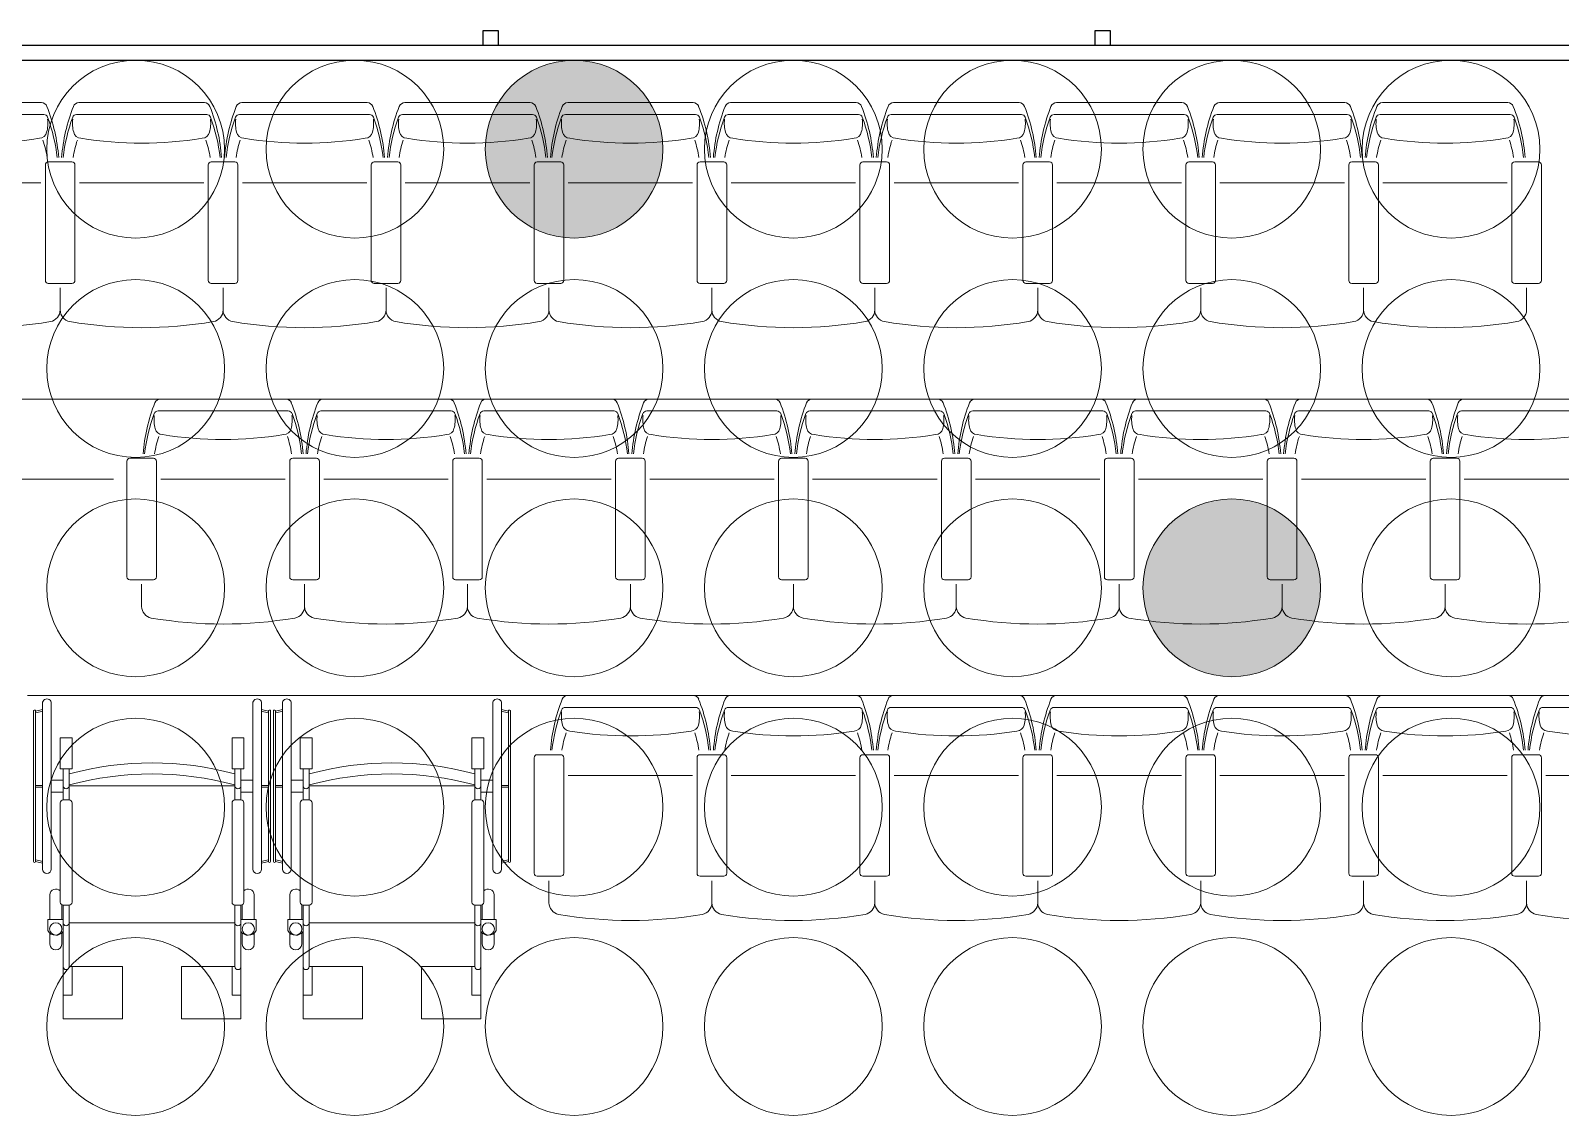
# Model space of a CAD drawing. Header units: millimetres. Extents: x 809 to 8159, y 33 to 4533.
# Drawn here: x 5403 to 5919, y 3733 to 4099 of the extents above; entities that cross this region are included whole.
import ezdxf

# ---------------------------------------------------------------- set-up
doc = ezdxf.new("R2010")
doc.units = ezdxf.units.MM
for name, color, linetype, lineweight in [('0-RefEdit0', 7, 'Continuous', 0), ('AHŞAP KONFERANS SALONU TAVAN', 6, 'Continuous', 0), ('AYDINLATMA', 61, 'Continuous', 0), ('MERDIVEN', 4, 'Continuous', 0), ('TEFRİŞ', 130, 'Continuous', 0)]:
    doc.layers.add(name, color=color, linetype=linetype, lineweight=lineweight)
doc.layers.add('AHŞAP KUMAŞ SUNGER', color=4, linetype='Continuous')

# ---------------------------------------------------------------- blocks, each defined once
blk = doc.blocks.new('koltuk')
at = {"layer": 'TEFRİŞ'}
for p, q in [((36201.1633, -102073.6816), (36201.1633, -102073.7616)), ((36201.1733, -102073.6716), (36201.5633, -102073.6716)), ((36201.5733, -102073.6816), (36201.5733, -102073.7616)), ((36201.5883, -102073.7216), (36201.6627, -102073.7216)), ((36200.9633, -102074.2083), (36200.9633, -102073.7848)), ((36201.0035, -102074.2162), (36201.0035, -102073.7769)), ((36201.1733, -102073.7716), (36201.5633, -102073.7716)), ((36201.2333, -102074.2066), (36201.2333, -102073.7866)), ((36201.1633, -102074.3116), (36201.1633, -102074.2316)), ((36201.1733, -102074.2216), (36201.5633, -102074.2216)), ((36201.5733, -102074.3116), (36201.5733, -102074.2316)), ((36201.5883, -102074.2716), (36201.6627, -102074.2716)), ((36201.1733, -102074.3216), (36201.5633, -102074.3216))]:
    blk.add_line(p, q, dxfattribs=at)
for centre, radius, start, end in [((36201.1733, -102073.6816), 0.01, 90, 180), ((36201.5633, -102073.6816), 0.01, 0, 90), ((36201.1939, -102074.3186), 0.5938, 94.3989, 111.5268), ((36201.211, -102074.299), 0.5708, 96.304, 110.3402), ((36201.6627, -102073.7616), 0.04, 10.3932, 90), ((36200.9833, -102073.7848), 0.02, 111.5268, 180), ((36201.0175, -102073.7769), 0.014, 110.3402, 180), ((36201.0333, -102073.8794), 0.1161, 75.095, 97.2992), ((36201.0583, -102073.7918), 0.025, 0, 78.8074), ((36199.8331, -102073.9966), 1.2669, 350.6992, 9.3008), ((36201.194, -102074.0817), 0.3196, 98.2094, 109.0644), ((36201.1733, -102073.7616), 0.01, 180, 270), ((36201.5633, -102073.7616), 0.01, 270, 0), ((36200.2769, -102073.9966), 1.4456, 350.3541, 9.6459), ((36200.9833, -102074.2083), 0.02, 180, 248.4732), ((36201.0583, -102074.2013), 0.025, 281.1926, 0), ((36201.194, -102073.9114), 0.3196, 250.9356, 261.7906), ((36201.1939, -102073.6745), 0.5938, 248.4732, 265.6011), ((36201.0175, -102074.2162), 0.014, 180, 249.6598), ((36201.211, -102073.6941), 0.5708, 249.6598, 263.696), ((36201.0333, -102074.1137), 0.1161, 262.7008, 284.905), ((36201.1733, -102074.2316), 0.01, 90, 180), ((36201.5633, -102074.2316), 0.01, 0, 90), ((36201.6627, -102074.2316), 0.04, 270, 349.6068), ((36201.1733, -102074.3116), 0.01, 180, 270), ((36201.5633, -102074.3116), 0.01, 270, 0)]:
    blk.add_arc(centre, radius, start, end, dxfattribs=at)
blk = doc.blocks.new('HRTTRTRTRHRTH')
at = {"layer": 'TEFRİŞ'}
for p, q in [((35829.8241, -101713.6376), (35830.0241, -101713.6376)), ((35829.8241, -101713.8142), (35829.8241, -101713.6376)), ((35830.0241, -101713.8142), (35830.0241, -101713.6376)), ((35830.4241, -101713.6376), (35830.2241, -101713.6376)), ((35830.2241, -101713.8142), (35830.2241, -101713.6376)), ((35830.4241, -101713.8142), (35830.4241, -101713.6376)), ((35829.8241, -101713.718), (35829.8541, -101713.718)), ((35829.8541, -101713.8142), (35829.8541, -101713.718)), ((35830.3941, -101713.8142), (35830.3941, -101713.718)), ((35830.4241, -101713.718), (35830.3941, -101713.718)), ((35829.8241, -101713.9619), (35829.8241, -101713.8142)), ((35829.8441, -101713.8142), (35830.0241, -101713.8142)), ((35829.8441, -101713.9619), (35829.8441, -101713.8142)), ((35830.4041, -101713.8142), (35830.2241, -101713.8142)), ((35830.4041, -101713.9619), (35830.4041, -101713.8142)), ((35830.4241, -101713.9619), (35830.4241, -101713.8142)), ((35829.7794, -101713.9269), (35829.7794, -101713.8904)), ((35829.8194, -101713.9274), (35829.8194, -101713.8904)), ((35830.4289, -101713.9274), (35830.4289, -101713.8904)), ((35830.4689, -101713.9269), (35830.4689, -101713.8904)), ((35829.7724, -101713.9732), (35829.7724, -101713.9366)), ((35829.8241, -101714.0216), (35829.8241, -101713.9619)), ((35830.4041, -101713.9619), (35829.8441, -101713.9619)), ((35829.8441, -101714.0216), (35829.8441, -101713.9619)), ((35830.4041, -101714.0216), (35830.4041, -101713.9619)), ((35830.4241, -101714.0216), (35830.4241, -101713.9619)), ((35830.4759, -101713.9732), (35830.4759, -101713.9366)), ((35829.7724, -101713.9732), (35829.8228, -101713.9732)), ((35829.7794, -101714.056), (35829.7794, -101713.9732)), ((35829.8194, -101714.0228), (35829.8194, -101713.9732)), ((35830.4759, -101713.9732), (35830.4255, -101713.9732)), ((35830.4289, -101714.0228), (35830.4289, -101713.9732)), ((35830.4689, -101714.056), (35830.4689, -101713.9732)), ((35829.8141, -101714.0316), (35829.8141, -101714.3665)), ((35829.8241, -101714.0216), (35829.8441, -101714.0216)), ((35829.8541, -101714.0316), (35829.8541, -101714.3665)), ((35830.3941, -101714.0316), (35830.3941, -101714.3665)), ((35830.4241, -101714.0216), (35830.4041, -101714.0216)), ((35830.4341, -101714.0316), (35830.4341, -101714.3665)), ((35829.7241, -101714.6766), (35829.7241, -101714.1689)), ((35829.7309, -101714.1689), (35829.7541, -101714.1633)), ((35829.7309, -101714.6766), (35829.7309, -101714.1689)), ((35829.7323, -101714.1748), (35829.7556, -101714.1691)), ((35829.7541, -101714.7026), (35829.7541, -101714.143)), ((35829.7841, -101714.7026), (35829.7841, -101714.143)), ((35830.4641, -101714.7026), (35830.4641, -101714.143)), ((35830.5159, -101714.1748), (35830.4927, -101714.1691)), ((35830.4941, -101714.7026), (35830.4941, -101714.143)), ((35830.5174, -101714.1689), (35830.4941, -101714.1633)), ((35830.5174, -101714.6766), (35830.5174, -101714.1689)), ((35830.5241, -101714.6766), (35830.5241, -101714.1689)), ((35829.8241, -101714.4815), (35829.8241, -101714.3765)), ((35829.8241, -101714.3765), (35829.8441, -101714.3765)), ((35829.8441, -101714.4815), (35829.8441, -101714.3765)), ((35830.4041, -101714.4815), (35830.4041, -101714.3765)), ((35830.4241, -101714.3765), (35830.4041, -101714.3765)), ((35830.4241, -101714.4815), (35830.4241, -101714.3765)), ((35829.7309, -101714.4198), (35829.7541, -101714.4198)), ((35829.7309, -101714.4258), (35829.7541, -101714.4258)), ((35829.7841, -101714.4028), (35829.8241, -101714.4028)), ((35830.4041, -101714.4241), (35829.8441, -101714.4241)), ((35830.4641, -101714.4028), (35830.4241, -101714.4028)), ((35830.5174, -101714.4198), (35830.4941, -101714.4198)), ((35830.5174, -101714.4258), (35830.4941, -101714.4258)), ((35829.7841, -101714.4428), (35829.8241, -101714.4428)), ((35829.8141, -101714.5858), (35829.8141, -101714.4815)), ((35829.8141, -101714.4815), (35829.8541, -101714.4815)), ((35829.8541, -101714.5858), (35829.8541, -101714.4815)), ((35830.4341, -101714.4815), (35830.3941, -101714.4815)), ((35830.3941, -101714.5858), (35830.3941, -101714.4815)), ((35830.4641, -101714.4428), (35830.4241, -101714.4428)), ((35830.4341, -101714.5858), (35830.4341, -101714.4815)), ((35829.8141, -101714.5858), (35829.8541, -101714.5858)), ((35830.4341, -101714.5858), (35830.3941, -101714.5858)), ((35829.7309, -101714.6766), (35829.7541, -101714.6823)), ((35829.7323, -101714.6708), (35829.7556, -101714.6764)), ((35830.5159, -101714.6708), (35830.4927, -101714.6764)), ((35830.5174, -101714.6766), (35830.4941, -101714.6823))]:
    blk.add_line(p, q, dxfattribs=at)
for centre in [(35829.7991, -101713.9412), (35830.4492, -101713.9412)]:
    blk.add_circle(centre, 0.0207, dxfattribs=at)
for centre, radius, start, end in [((35829.8341, -101713.8142), 0.01, 0, 180), ((35830.4141, -101713.8142), 0.01, 0, 180), ((35829.7994, -101713.8904), 0.02, 0, 180), ((35830.4489, -101713.8904), 0.02, 0, 180), ((35829.7967, -101713.9468), 0.0264, 84.8498, 157.1544), ((35829.8015, -101713.9468), 0.0264, 30.8917, 95.1502), ((35829.8341, -101713.9619), 0.01, 0, 180), ((35830.4141, -101713.9619), 0.01, 0, 180), ((35830.4468, -101713.9468), 0.0264, 84.8498, 149.1083), ((35830.4516, -101713.9468), 0.0264, 22.8456, 95.1502), ((35829.7994, -101714.056), 0.02, 180, 317.5638), ((35829.8241, -101714.0316), 0.01, 90, 180), ((35829.8441, -101714.0316), 0.01, 0, 90), ((35830.4041, -101714.0316), 0.01, 90, 180), ((35830.4241, -101714.0316), 0.01, 0, 90), ((35830.4489, -101714.056), 0.02, 222.4362, 0), ((35829.7275, -101714.1689), 0.00339, 0, 180), ((35829.7691, -101714.143), 0.015, 0, 180), ((35830.4791, -101714.143), 0.015, 0, 180), ((35830.5208, -101714.1689), 0.00339, 0, 180), ((35829.8241, -101714.3665), 0.01, 180, 270), ((35829.8441, -101714.3665), 0.01, 270, 0), ((35830.4041, -101714.3665), 0.01, 180, 270), ((35830.4241, -101714.3665), 0.01, 270, 0), ((35829.8341, -101714.4241), 0.01, 0, 180), ((35830.1241, -101713.3931), 1.0712, 254.847, 285.153), ((35830.4141, -101714.4241), 0.01, 0, 180), ((35830.1241, -101713.4304), 1.0712, 254.847, 285.153), ((35829.7275, -101714.6766), 0.00339, 180, 0), ((35830.5208, -101714.6766), 0.00339, 180, 0), ((35829.7691, -101714.7026), 0.015, 180, 0), ((35830.4791, -101714.7026), 0.015, 180, 0)]:
    blk.add_arc(centre, radius, start, end, dxfattribs=at)
blk = doc.blocks.new('rthrhrtrtrhrh')
at = {"layer": 'TEFRİŞ'}
for p in [(-16, -2.0092), (-17, -2.2842), (-18, -2.5592), (-16, -2.5592), (-17, -2.8342), (-18, -3.1092), (-16, -3.1092), (-17, -3.3842), (-18, -3.6592), (-16, -3.6592), (-17, -3.9342), (-18, -4.2092), (-16, -4.2092), (-17, -4.4842), (-18, -4.7592), (-16, -4.7592), (-17, -5.0342), (-18, -5.3092), (-16, -5.3092), (-17, -5.5842), (-18, -5.8592), (-17, -6.1342), (-18, -6.4092), (-17, -6.6842), (-18, -6.9592), (-18, -7.5092)]:
    blk.add_blockref('koltuk', p, dxfattribs=at)
at = {"layer": 'TEFRİŞ', "rotation": 270}
for p in [(137899.6925, -66249.9865), (137899.6925, -66250.7965)]:
    blk.add_blockref('HRTTRTRTRHRTH', p, dxfattribs=at)
blk = doc.blocks.new('RTHRTHRTRTHRHRTH')
at = {"layer": 'AHŞAP KONFERANS SALONU TAVAN'}
for centre in [(39845.25, -4548.69), (39919.25, -4548.69), (40067.25, -4548.69), (40141.25, -4548.69), (40215.25, -4548.69), (40289.25, -4548.69), (39845.25, -4622.69), (39919.25, -4622.69), (39993.25, -4622.69), (40067.25, -4622.69), (40141.25, -4622.69), (40215.25, -4622.69), (40289.25, -4622.69), (39845.25, -4696.69), (39919.25, -4696.69), (39993.25, -4696.69), (40067.25, -4696.69), (40141.25, -4696.69), (40289.25, -4696.69), (39845.25, -4770.69), (39919.25, -4770.69), (39993.25, -4770.69), (40067.25, -4770.69), (40141.25, -4770.69), (40215.25, -4770.69), (40289.25, -4770.69), (39845.25, -4844.69), (39919.25, -4844.69), (39993.25, -4844.69), (40067.25, -4844.69), (40141.25, -4844.69), (40215.25, -4844.69), (40289.25, -4844.69)]:
    blk.add_circle(centre, 30, dxfattribs=at)
blk = doc.blocks.new('AYDINLATMA ARMATÜR')
at = {"layer": 'AYDINLATMA'}
h = blk.add_hatch(color=256, dxfattribs=at)
h.dxf.hatch_style = 1
edge = h.paths.add_edge_path()
edge.add_arc((37838.26, -6234.41), 30, 0, 360)
blk.add_circle((37838.26, -6234.41), 30, dxfattribs=at)
blk = doc.blocks.new('ERGYTHTYJTTTYJTYJ')
at = {"layer": 'AYDINLATMA'}
for p in [(-296, 1702.04), (-74, 1554.04)]:
    blk.add_blockref('AYDINLATMA ARMATÜR', p, dxfattribs=at)

msp = doc.modelspace()

# ---------------------------------------------------------------- linework, layer by layer
at = {"layer": '0-RefEdit0'}
msp.add_line((5430.86, 3947.58), (5344.88, 3947.58), dxfattribs=at)
at = {"layer": 'AHŞAP KUMAŞ SUNGER', "elevation": 0}
for points in [[(5555.62, 4093.9), (5555.62, 4098.9), (5560.62, 4098.9), (5560.62, 4093.9)], [(5762.22, 4093.9), (5762.22, 4098.9), (5767.22, 4098.9), (5767.22, 4093.9)], [(7130.88, 4093.9), (5344.03, 4093.9), (5344.03, 4088.9), (7130.88, 4088.9)]]:
    msp.add_lwpolyline(points, close=True, dxfattribs=at)
at = {"layer": 'MERDIVEN'}
for p, q in [((5332.01, 3974.58), (5985.77, 3974.58)), ((5401.83, 3874.58), (7188.79, 3874.58))]:
    msp.add_line(p, q, dxfattribs=at)

# ---------------------------------------------------------------- block references
at = {"layer": 'AHŞAP KONFERANS SALONU TAVAN'}
msp.add_blockref('RTHRTHRTRTHRHRTH', (-34406.95, 8607.59), dxfattribs=at)
at = {"layer": 'AYDINLATMA'}
msp.add_blockref('ERGYTHTYJTTTYJTYJ', (-31955.96, 8591.27), dxfattribs=at)
at = {"layer": 'TEFRİŞ', "xscale": 100, "yscale": 100, "zscale": 100, "rotation": 270}
msp.add_blockref('rthrhrtrtrhrh', (10213535.88, 3622370.92), dxfattribs=at)

doc.saveas('drawing.dxf')
